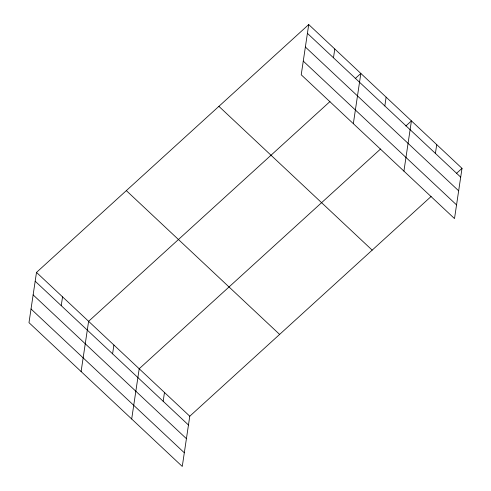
<?xml version="1.0" encoding="UTF-8"?>
<svg xmlns="http://www.w3.org/2000/svg" width="491" height="491" viewBox="0 0 491 491"><rect width="100%" height="100%" fill="white"/><g stroke="black" fill="none" stroke-linecap="round" stroke-linejoin="round"><path stroke-width="0.74" d="M308.729 24.55L301.222 74.785L454.506 218.581L462.013 168.345L308.729 24.55L36.494 272.419L28.987 322.655L182.271 466.45L189.778 416.215L431.135 196.461M61.24 305.66L62.553 296.865M81.101 371.546L88.613 321.31L329.964 101.557M112.586 353.833L113.906 345.038M131.686 419.001L139.199 368.759L380.55 149.006M163.172 401.282L164.485 392.487M333.475 57.791L334.788 48.996M353.336 123.677L360.848 73.441L355.232 78.554M384.821 105.958L386.135 97.163M403.921 171.126L411.427 120.89L405.818 126.003M435.407 153.413L436.72 144.618M456.403 173.452L462.013 168.345M307.415 33.345L460.699 177.141M305.371 47.019L458.655 190.815M303.266 61.111L456.55 204.907M218.888 106.344L372.178 250.14M126.328 190.625L279.618 334.414M36.494 272.419L189.778 416.215M35.18 281.214L188.464 425.01M33.136 294.888L186.42 438.684M31.031 308.98L184.315 452.776"/></g></svg>
